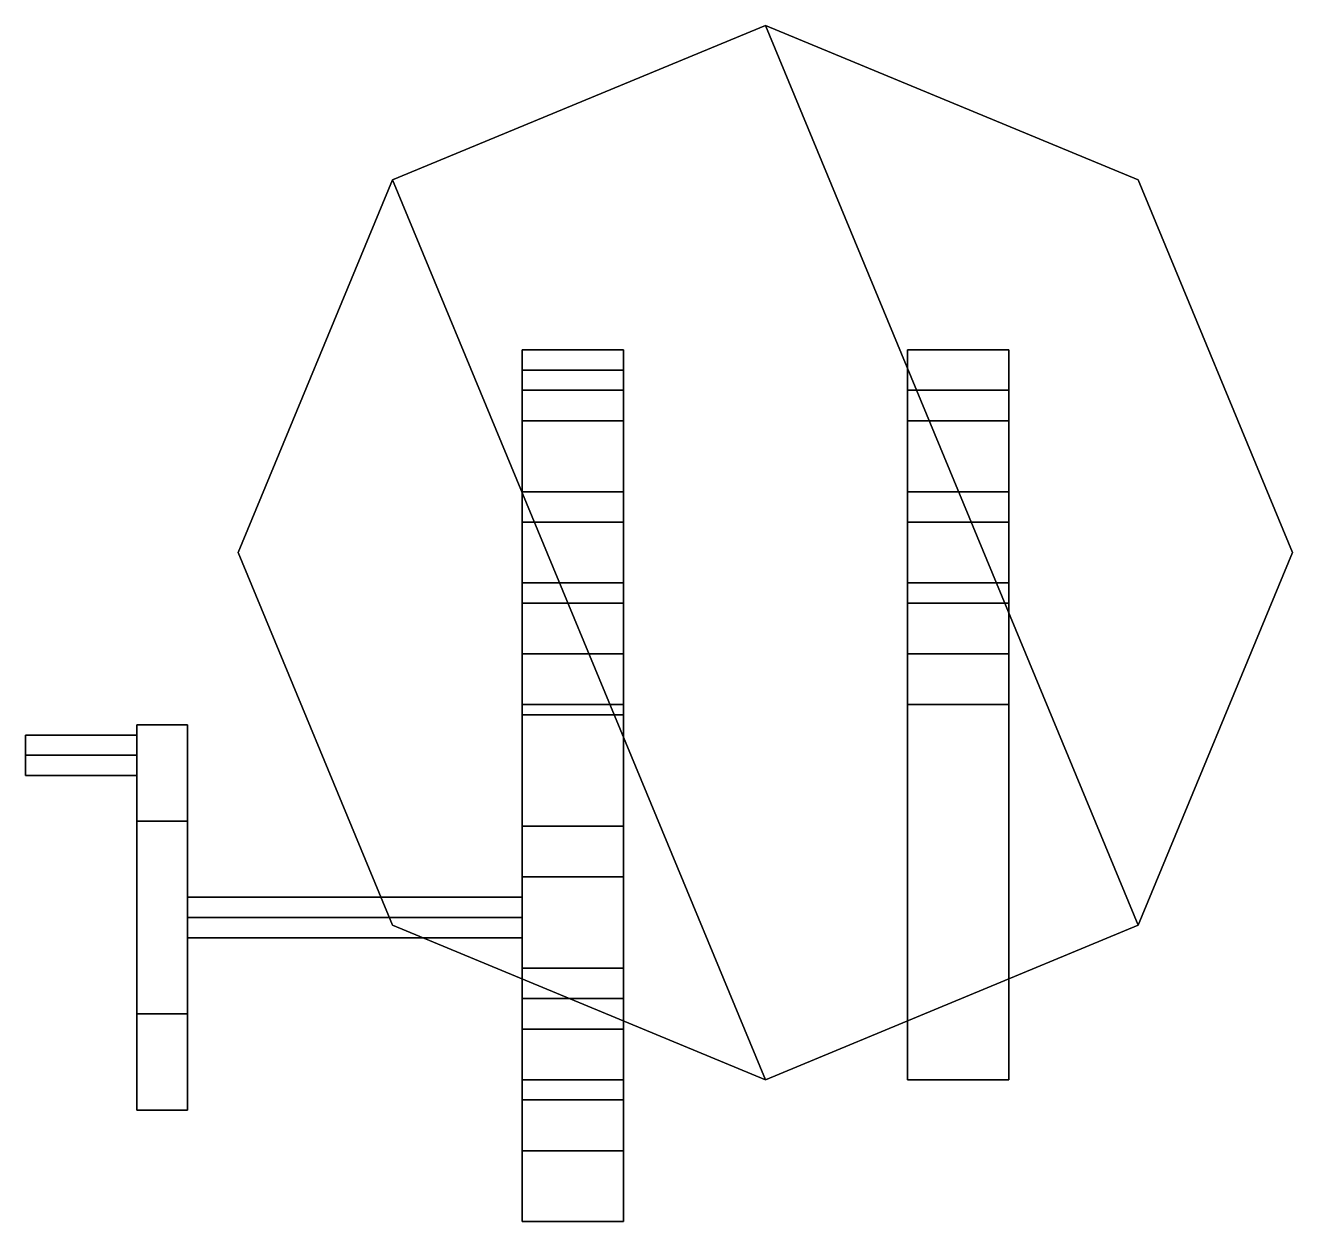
# Model space of a CAD drawing. Extents: x -0.73 to 0.52, y -0.66 to 0.52.
import ezdxf

# ---------------------------------------------------------------- set-up
doc = ezdxf.new("R2010")
doc.units = 0
doc.layers.add('TURRET', color=2, linetype='CONTINUOUS')

msp = doc.modelspace()

# ---------------------------------------------------------------- linework, layer by layer
at = {"layer": 'TURRET'}
for points in [[(0, 0.52), (-0.3677, 0.3677), (-0.3677, 0.3677, 0.1), (0, 0.52, 0.1)], [(-0.3677, 0.3677, 0.1), (0, -0.52, 0.1), (0.3677, -0.3677, 0.1), (0, 0.52, 0.1)], [(0.3677, 0.3677), (0, 0.52), (0, 0.52, 0.1), (0.3677, 0.3677, 0.1)], [(0, 0.52, 0.1), (0.3677, -0.3677, 0.1), (0.52, 0, 0.1), (0.3677, 0.3677, 0.1)], [(-0.3677, 0.3677), (-0.52, 0), (-0.52, 0, 0.1), (-0.3677, 0.3677, 0.1)], [(-0.52, 0, 0.1), (-0.3677, -0.3677, 0.1), (0, -0.52, 0.1), (-0.3677, 0.3677, 0.1)], [(0.52, 0), (0.3677, 0.3677), (0.3677, 0.3677, 0.1), (0.52, 0, 0.1)], [(-0.24, 0.16, 1.13), (-0.24, 0.2, 0.1), (-0.24, -0.52, 0.1), (-0.24, -0.15, 1.13)], [(-0.14, 0.16, 1.13), (-0.14, 0.2, 0.1), (-0.24, 0.2, 0.1), (-0.24, 0.16, 1.13)], [(-0.24, -0.52, 0.1), (-0.24, 0.2, 0.1), (-0.14, 0.2, 0.1), (-0.14, -0.52, 0.1)], [(-0.14, -0.52, 0.1), (-0.14, 0.2, 0.1), (-0.14, 0.16, 1.13), (-0.14, -0.15, 1.13)], [(0.24, 0.16, 1.13), (0.24, 0.2, 0.1), (0.14, 0.2, 0.1), (0.14, 0.16, 1.13)], [(0.14, 0.16, 1.13), (0.14, 0.2, 0.1), (0.14, -0.52, 0.1), (0.14, -0.15, 1.13)], [(0.14, -0.52, 0.1), (0.14, 0.2, 0.1), (0.24, 0.2, 0.1), (0.24, -0.52, 0.1)], [(0.24, -0.52, 0.1), (0.24, 0.2, 0.1), (0.24, 0.16, 1.13), (0.24, -0.15, 1.13)], [(-0.14, 0.18, 1.46), (-0.14, -0.32, 1.91), (-0.24, -0.32, 1.91), (-0.24, 0.18, 1.46)], [(-0.24, -0.32, 1.91), (-0.24, -0.32, 1.95), (-0.24, 0.18, 1.49), (-0.24, 0.18, 1.46)], [(-0.24, 0.18, 1.46), (-0.24, 0.18, 1.49), (-0.14, 0.18, 1.49), (-0.14, 0.18, 1.46)], [(-0.24, 0.18, 1.49), (-0.24, -0.32, 1.95), (-0.14, -0.32, 1.95), (-0.14, 0.18, 1.49)], [(-0.14, 0.18, 1.49), (-0.14, -0.32, 1.95), (-0.14, -0.32, 1.91), (-0.14, 0.18, 1.46)], [(-0.14, -0.15, 1.13), (-0.14, 0.16, 1.13), (-0.24, 0.16, 1.13), (-0.24, -0.15, 1.13)], [(-0.24, 0.16, 1.18), (-0.24, 0.16, 1.13), (-0.24, -0.15, 1.13), (-0.24, -0.15, 1.18)], [(-0.14, 0.16, 1.18), (-0.14, 0.16, 1.13), (-0.24, 0.16, 1.13), (-0.24, 0.16, 1.18)], [(-0.24, -0.15, 1.13), (-0.24, 0.16, 1.13), (-0.14, 0.16, 1.13), (-0.14, -0.15, 1.13)], [(-0.14, -0.15, 1.18), (-0.14, 0.16, 1.18), (-0.24, 0.16, 1.18), (-0.24, -0.15, 1.18)], [(-0.14, -0.15, 1.13), (-0.14, 0.16, 1.13), (-0.14, 0.16, 1.18), (-0.14, -0.15, 1.18)], [(0.24, -0.15, 1.13), (0.24, 0.16, 1.13), (0.14, 0.16, 1.13), (0.14, -0.15, 1.13)], [(0.14, 0.16, 1.18), (0.14, 0.16, 1.13), (0.14, -0.15, 1.13), (0.14, -0.15, 1.18)], [(0.24, 0.16, 1.18), (0.24, 0.16, 1.13), (0.14, 0.16, 1.13), (0.14, 0.16, 1.18)], [(0.14, -0.15, 1.13), (0.14, 0.16, 1.13), (0.24, 0.16, 1.13), (0.24, -0.15, 1.13)], [(0.24, -0.15, 1.18), (0.24, 0.16, 1.18), (0.14, 0.16, 1.18), (0.14, -0.15, 1.18)], [(0.24, -0.15, 1.13), (0.24, 0.16, 1.13), (0.24, 0.16, 1.18), (0.24, -0.15, 1.18)], [(-0.24, 0.06, 1.31), (-0.24, 0.13, 1.18), (-0.24, -0.1, 1.18), (-0.24, -0.05, 1.31)], [(-0.14, 0.06, 1.31), (-0.14, 0.13, 1.18), (-0.24, 0.13, 1.18), (-0.24, 0.06, 1.31)], [(-0.24, -0.1, 1.18), (-0.24, 0.13, 1.18), (-0.14, 0.13, 1.18), (-0.14, -0.1, 1.18)], [(-0.14, -0.1, 1.18), (-0.14, 0.13, 1.18), (-0.14, 0.06, 1.31), (-0.14, -0.05, 1.31)], [(0.14, 0.06, 1.31), (0.14, 0.13, 1.18), (0.14, -0.1, 1.18), (0.14, -0.05, 1.31)], [(0.24, 0.06, 1.31), (0.24, 0.13, 1.18), (0.14, 0.13, 1.18), (0.14, 0.06, 1.31)], [(0.14, -0.1, 1.18), (0.14, 0.13, 1.18), (0.24, 0.13, 1.18), (0.24, -0.1, 1.18)], [(0.24, -0.1, 1.18), (0.24, 0.13, 1.18), (0.24, 0.06, 1.31), (0.24, -0.05, 1.31)], [(-0.14, -0.05, 1.31), (-0.14, 0.06, 1.31), (-0.24, 0.06, 1.31), (-0.24, -0.05, 1.31)], [(-0.24, 0.03, 1.35), (-0.24, 0.06, 1.31), (-0.24, -0.05, 1.31), (-0.24, -0.03, 1.35)], [(-0.14, 0.03, 1.35), (-0.14, 0.06, 1.31), (-0.24, 0.06, 1.31), (-0.24, 0.03, 1.35)], [(-0.24, -0.05, 1.31), (-0.24, 0.06, 1.31), (-0.14, 0.06, 1.31), (-0.14, -0.05, 1.31)], [(-0.14, -0.05, 1.31), (-0.14, 0.06, 1.31), (-0.14, 0.03, 1.35), (-0.14, -0.03, 1.35)], [(0.24, -0.05, 1.31), (0.24, 0.06, 1.31), (0.14, 0.06, 1.31), (0.14, -0.05, 1.31)], [(0.14, 0.03, 1.35), (0.14, 0.06, 1.31), (0.14, -0.05, 1.31), (0.14, -0.03, 1.35)], [(0.24, 0.03, 1.35), (0.24, 0.06, 1.31), (0.14, 0.06, 1.31), (0.14, 0.03, 1.35)], [(0.14, -0.05, 1.31), (0.14, 0.06, 1.31), (0.24, 0.06, 1.31), (0.24, -0.05, 1.31)], [(0.24, -0.05, 1.31), (0.24, 0.06, 1.31), (0.24, 0.03, 1.35), (0.24, -0.03, 1.35)], [(-0.14, -0.03, 1.35), (-0.14, 0.03, 1.35), (-0.24, 0.03, 1.35), (-0.24, -0.03, 1.35)], [(0.24, -0.03, 1.35), (0.24, 0.03, 1.35), (0.14, 0.03, 1.35), (0.14, -0.03, 1.35)], [(-0.52, 0), (-0.3677, -0.3677), (-0.3677, -0.3677, 0.1), (-0.52, 0, 0.1)], [(0.3677, -0.3677), (0.52, 0), (0.52, 0, 0.1), (0.3677, -0.3677, 0.1)], [(-0.24, -0.03, 1.35), (-0.24, -0.05, 1.31), (-0.14, -0.05, 1.31), (-0.14, -0.03, 1.35)], [(0.14, -0.03, 1.35), (0.14, -0.05, 1.31), (0.24, -0.05, 1.31), (0.24, -0.03, 1.35)], [(-0.24, -0.05, 1.31), (-0.24, -0.1, 1.18), (-0.14, -0.1, 1.18), (-0.14, -0.05, 1.31)], [(0.14, -0.05, 1.31), (0.14, -0.1, 1.18), (0.24, -0.1, 1.18), (0.24, -0.05, 1.31)], [(-0.24, -0.15, 1.13), (-0.24, -0.52, 0.1), (-0.14, -0.52, 0.1), (-0.14, -0.15, 1.13)], [(-0.24, -0.15, 1.18), (-0.24, -0.15, 1.13), (-0.14, -0.15, 1.13), (-0.14, -0.15, 1.18)], [(0.14, -0.15, 1.13), (0.14, -0.52, 0.1), (0.24, -0.52, 0.1), (0.24, -0.15, 1.13)], [(0.14, -0.15, 1.18), (0.14, -0.15, 1.13), (0.24, -0.15, 1.13), (0.24, -0.15, 1.18)], [(-0.24, -0.16, 1.08), (-0.24, -0.27, 0.76), (-0.24, -0.66, 1.15), (-0.24, -0.41, 1.27)], [(-0.14, -0.16, 1.08), (-0.14, -0.27, 0.76), (-0.24, -0.27, 0.76), (-0.24, -0.16, 1.08)], [(-0.14, -0.41, 1.27), (-0.14, -0.16, 1.08), (-0.24, -0.16, 1.08), (-0.24, -0.41, 1.27)], [(-0.14, -0.66, 1.15), (-0.14, -0.27, 0.76), (-0.14, -0.16, 1.08), (-0.14, -0.41, 1.27)], [(-0.57, -0.265, 1.2245), (-0.57, -0.17, 1.06), (-0.62, -0.17, 1.06), (-0.62, -0.265, 1.2245)], [(-0.57, -0.17, 1.06), (-0.57, -0.265, 0.8955), (-0.62, -0.265, 0.8955), (-0.62, -0.17, 1.06)], [(-0.62, -0.455, 1.2245), (-0.62, -0.265, 1.2245), (-0.62, -0.17, 1.06), (-0.62, -0.55, 1.06)], [(-0.62, -0.55, 1.06), (-0.62, -0.17, 1.06), (-0.62, -0.265, 0.8955), (-0.62, -0.455, 0.8955)], [(-0.57, -0.55, 1.06), (-0.57, -0.17, 1.06), (-0.57, -0.265, 1.2245), (-0.57, -0.455, 1.2245)], [(-0.57, -0.455, 0.8955), (-0.57, -0.265, 0.8955), (-0.57, -0.17, 1.06), (-0.57, -0.55, 1.06)], [(-0.62, -0.2, 1.08), (-0.62, -0.18, 1.06), (-0.73, -0.18, 1.06), (-0.73, -0.2, 1.08)], [(-0.62, -0.18, 1.06), (-0.62, -0.2, 1.04), (-0.73, -0.2, 1.04), (-0.73, -0.18, 1.06)], [(-0.73, -0.2, 1.08), (-0.73, -0.18, 1.06), (-0.73, -0.2, 1.04), (-0.73, -0.22, 1.06)], [(-0.62, -0.22, 1.06), (-0.62, -0.2, 1.08), (-0.73, -0.2, 1.08), (-0.73, -0.22, 1.06)], [(-0.62, -0.2, 1.04), (-0.62, -0.22, 1.06), (-0.73, -0.22, 1.06), (-0.73, -0.2, 1.04)], [(-0.57, -0.455, 1.2245), (-0.57, -0.265, 1.2245), (-0.62, -0.265, 1.2245), (-0.62, -0.455, 1.2245)], [(-0.57, -0.265, 0.8955), (-0.57, -0.455, 0.8955), (-0.62, -0.455, 0.8955), (-0.62, -0.265, 0.8955)], [(-0.24, -0.66, 1.15), (-0.24, -0.27, 0.76), (-0.14, -0.27, 0.76), (-0.14, -0.66, 1.15)], [(-0.24, -0.47, 1.76), (-0.24, -0.54, 1.76), (-0.24, -0.32, 1.95), (-0.24, -0.32, 1.91)], [(-0.14, -0.32, 1.91), (-0.14, -0.47, 1.76), (-0.24, -0.47, 1.76), (-0.24, -0.32, 1.91)], [(-0.24, -0.32, 1.91), (-0.24, -0.32, 1.95), (-0.14, -0.32, 1.95), (-0.14, -0.32, 1.91)], [(-0.24, -0.32, 1.95), (-0.24, -0.54, 1.76), (-0.14, -0.54, 1.76), (-0.14, -0.32, 1.95)], [(-0.14, -0.32, 1.91), (-0.14, -0.32, 1.95), (-0.24, -0.32, 1.95), (-0.24, -0.32, 1.91)], [(-0.14, -0.32, 1.95), (-0.14, -0.54, 1.76), (-0.14, -0.47, 1.76), (-0.14, -0.32, 1.91)], [(-0.24, -0.36, 1.08), (-0.24, -0.34, 1.06), (-0.57, -0.34, 1.06), (-0.57, -0.36, 1.08)], [(-0.24, -0.34, 1.06), (-0.24, -0.36, 1.04), (-0.57, -0.36, 1.04), (-0.57, -0.34, 1.06)], [(-0.24, -0.38, 1.06), (-0.24, -0.36, 1.08), (-0.57, -0.36, 1.08), (-0.57, -0.38, 1.06)], [(-0.24, -0.36, 1.04), (-0.24, -0.38, 1.06), (-0.57, -0.38, 1.06), (-0.57, -0.36, 1.04)], [(-0.3677, -0.3677), (0, -0.52), (0, -0.52, 0.1), (-0.3677, -0.3677, 0.1)], [(0, -0.52), (0.3677, -0.3677), (0.3677, -0.3677, 0.1), (0, -0.52, 0.1)], [(-0.24, -0.41, 1.27), (-0.24, -0.66, 1.15), (-0.14, -0.66, 1.15), (-0.14, -0.41, 1.27)], [(-0.24, -0.41, 1.27), (-0.24, -0.66, 1.15), (-0.24, -0.59, 1.54), (-0.24, -0.44, 1.54)], [(-0.14, -0.44, 1.54), (-0.14, -0.41, 1.27), (-0.24, -0.41, 1.27), (-0.24, -0.44, 1.54)], [(-0.14, -0.41, 1.27), (-0.14, -0.66, 1.15), (-0.24, -0.66, 1.15), (-0.24, -0.41, 1.27)], [(-0.14, -0.59, 1.54), (-0.14, -0.66, 1.15), (-0.14, -0.41, 1.27), (-0.14, -0.44, 1.54)], [(-0.24, -0.44, 1.54), (-0.24, -0.59, 1.54), (-0.14, -0.59, 1.54), (-0.14, -0.44, 1.54)], [(-0.24, -0.44, 1.54), (-0.24, -0.59, 1.54), (-0.24, -0.54, 1.76), (-0.24, -0.47, 1.76)], [(-0.14, -0.47, 1.76), (-0.14, -0.44, 1.54), (-0.24, -0.44, 1.54), (-0.24, -0.47, 1.76)], [(-0.14, -0.44, 1.54), (-0.14, -0.59, 1.54), (-0.24, -0.59, 1.54), (-0.24, -0.44, 1.54)], [(-0.14, -0.54, 1.76), (-0.14, -0.59, 1.54), (-0.14, -0.44, 1.54), (-0.14, -0.47, 1.76)], [(-0.57, -0.55, 1.06), (-0.57, -0.455, 1.2245), (-0.62, -0.455, 1.2245), (-0.62, -0.55, 1.06)], [(-0.57, -0.455, 0.8955), (-0.57, -0.55, 1.06), (-0.62, -0.55, 1.06), (-0.62, -0.455, 0.8955)], [(-0.24, -0.47, 1.76), (-0.24, -0.54, 1.76), (-0.14, -0.54, 1.76), (-0.14, -0.47, 1.76)], [(-0.14, -0.47, 1.76), (-0.14, -0.54, 1.76), (-0.24, -0.54, 1.76), (-0.24, -0.47, 1.76)], [(-0.24, -0.54, 1.76), (-0.24, -0.59, 1.54), (-0.14, -0.59, 1.54), (-0.14, -0.54, 1.76)], [(-0.24, -0.59, 1.54), (-0.24, -0.66, 1.15), (-0.14, -0.66, 1.15), (-0.14, -0.59, 1.54)]]:
    msp.add_3dface(points, dxfattribs=at)

doc.saveas('drawing.dxf')
